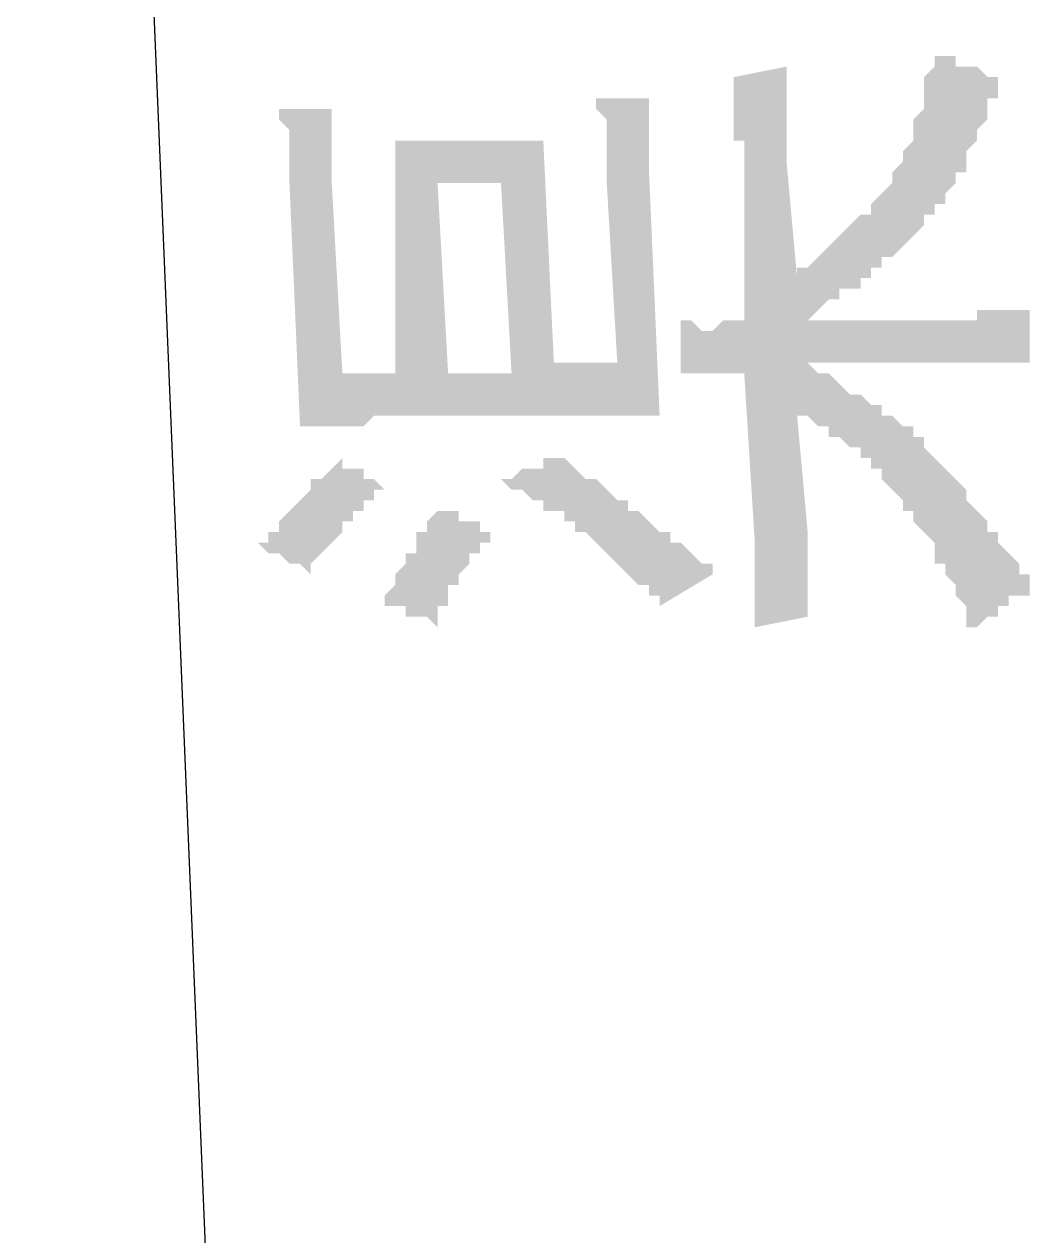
# Model space of a CAD drawing. Header units: millimetres. Extents: x 6156 to 7119, y 3162 to 3647.
# Drawn here: x 6898.73 to 6904.76, y 3583.95 to 3591.22 of the extents above; entities that cross this region are included whole.
import ezdxf

# ---------------------------------------------------------------- set-up
doc = ezdxf.new("R2010")
doc.units = ezdxf.units.MM
doc.layers.add('图层1', color=7, linetype='Continuous')

msp = doc.modelspace()

# ---------------------------------------------------------------- hatches: boundary and pattern name
at = {"layer": '图层1', "transparency": 33554559}
h = msp.add_hatch(color=256, dxfattribs=at)
h.paths.add_polyline_path([(6900.3186, 3590.2663), (6900.3186, 3590.3298), (6900.3186, 3590.3298), (6900.3186, 3590.3933), (6900.3186, 3590.3933), (6900.3186, 3590.4568), (6900.3186, 3590.4568), (6900.3186, 3590.5203), (6900.3186, 3590.5203), (6900.3186, 3590.5838), (6900.2551, 3590.6473), (6900.2551, 3590.6473), (6900.2551, 3590.7108), (6900.2551, 3590.7108), (6900.5726, 3590.7108), (6900.5726, 3590.7108), (6900.5726, 3590.6473), (6900.5726, 3590.5838), (6900.5726, 3590.5838), (6900.5726, 3590.5203), (6900.5726, 3590.4568), (6900.5726, 3590.4568), (6900.5726, 3590.3933), (6900.5726, 3590.3933), (6900.5726, 3590.3298), (6900.5726, 3590.3298), (6900.5726, 3590.2663), (6900.5726, 3590.2663), (6900.6361, 3589.1234), (6900.9536, 3589.1234), (6900.9536, 3590.5203), (6900.9536, 3590.5203), (6901.0171, 3590.5203), (6901.0806, 3590.5203), (6901.1441, 3590.5203), (6901.2076, 3590.5203), (6901.2076, 3590.5203), (6901.2711, 3590.5203), (6901.3346, 3590.5203), (6901.3981, 3590.5203), (6901.3981, 3590.5203), (6901.4616, 3590.5203), (6901.5251, 3590.5203), (6901.5886, 3590.5203), (6901.6521, 3590.5203), (6901.6521, 3590.5203), (6901.7156, 3590.5203), (6901.7791, 3590.5203), (6901.8425, 3590.5203), (6901.8425, 3590.5203), (6901.906, 3589.1869), (6902.287, 3589.1869), (6902.2235, 3590.2663), (6902.2235, 3590.3298), (6902.2235, 3590.3298), (6902.2235, 3590.3933), (6902.2235, 3590.3933), (6902.2235, 3590.4568), (6902.2235, 3590.5203), (6902.2235, 3590.5203), (6902.2235, 3590.5838), (6902.2235, 3590.5838), (6902.2235, 3590.6473), (6902.16, 3590.7108), (6902.16, 3590.7743), (6902.16, 3590.7743), (6902.4775, 3590.7743), (6902.4775, 3590.7108), (6902.4775, 3590.6473), (6902.4775, 3590.6473), (6902.4775, 3590.5838), (6902.4775, 3590.5203), (6902.4775, 3590.5203), (6902.4775, 3590.4568), (6902.4775, 3590.4568), (6902.4775, 3590.3933), (6902.4775, 3590.3933), (6902.4775, 3590.3298), (6902.4775, 3590.3298), (6902.4775, 3590.3298), (6902.541, 3588.8694), (6902.541, 3588.8694), (6902.4775, 3588.8694), (6902.414, 3588.8694), (6902.414, 3588.8694), (6902.3505, 3588.8694), (6902.3505, 3588.8694), (6902.287, 3588.8694), (6902.2235, 3588.8694), (6902.16, 3588.8694), (6902.16, 3588.8694), (6902.0965, 3588.8694), (6902.033, 3588.8694), (6901.9695, 3588.8694), (6901.906, 3588.8694), (6901.8425, 3588.8694), (6901.7791, 3588.8694), (6901.7791, 3588.8694), (6901.7156, 3588.8694), (6901.6521, 3588.8694), (6901.5251, 3588.8694), (6901.5251, 3588.8694), (6901.4616, 3588.8694), (6901.3981, 3588.8694), (6901.3346, 3588.8694), (6901.2711, 3588.8694), (6901.2076, 3588.8694), (6901.1441, 3588.8694), (6901.0806, 3588.8694), (6901.0171, 3588.8694), (6900.9536, 3588.8694), (6900.9536, 3588.8694), (6900.8901, 3588.8694), (6900.8266, 3588.8694), (6900.7631, 3588.8059), (6900.6996, 3588.8059), (6900.6996, 3588.8059), (6900.6361, 3588.8059), (6900.5726, 3588.8059), (6900.5726, 3588.8059), (6900.5091, 3588.8059), (6900.4456, 3588.8059), (6900.4456, 3588.8059), (6900.3821, 3588.8059), (6900.3821, 3588.8059), (6900.3186, 3590.2663)], flags=0)
h.paths.add_polyline_path([(6904.7634, 3589.1869), (6904.7634, 3589.1869), (6904.6999, 3589.1869), (6904.6999, 3589.1869), (6904.6364, 3589.1869), (6904.5729, 3589.1869), (6904.5729, 3589.1869), (6904.5094, 3589.1869), (6904.5094, 3589.1869), (6904.4459, 3589.1869), (6904.3824, 3589.1869), (6904.3189, 3589.1869), (6904.3189, 3589.1869), (6904.2554, 3589.1869), (6904.1919, 3589.1869), (6904.1284, 3589.1869), (6904.0649, 3589.1869), (6904.0649, 3589.1869), (6904.0014, 3589.1869), (6903.9379, 3589.1869), (6903.8744, 3589.1869), (6903.8109, 3589.1869), (6903.7474, 3589.1869), (6903.6839, 3589.1869), (6903.6204, 3589.1869), (6903.5569, 3589.1869), (6903.4934, 3589.1869), (6903.4299, 3589.1869), (6903.4299, 3589.1869), (6903.4934, 3589.1234), (6903.4934, 3589.1234), (6903.5569, 3589.1234), (6903.6204, 3589.0599), (6903.6204, 3589.0599), (6903.6839, 3588.9964), (6903.7474, 3588.9964), (6903.7474, 3588.9964), (6903.8109, 3588.9329), (6903.8109, 3588.9329), (6903.8744, 3588.9329), (6903.8744, 3588.8694), (6903.9379, 3588.8694), (6904.0014, 3588.8059), (6904.0014, 3588.8059), (6904.0649, 3588.8059), (6904.0649, 3588.7424), (6904.1284, 3588.7424), (6904.1284, 3588.6789), (6904.1284, 3588.6789), (6904.1919, 3588.6154), (6904.1919, 3588.6154), (6904.2554, 3588.5519), (6904.2554, 3588.5519), (6904.2554, 3588.5519), (6904.3189, 3588.4885), (6904.3189, 3588.4885), (6904.3824, 3588.425), (6904.3824, 3588.3615), (6904.3824, 3588.3615), (6904.4459, 3588.298), (6904.4459, 3588.298), (6904.5094, 3588.2345), (6904.5094, 3588.2345), (6904.5094, 3588.171), (6904.5729, 3588.171), (6904.5729, 3588.1075), (6904.5729, 3588.1075), (6904.6364, 3588.044), (6904.6364, 3588.044), (6904.6999, 3587.9805), (6904.6999, 3587.9805), (6904.6999, 3587.917), (6904.7634, 3587.917), (6904.7634, 3587.8535), (6904.7634, 3587.8535), (6904.7634, 3587.79), (6904.7634, 3587.79), (6904.6999, 3587.79), (6904.6364, 3587.79), (6904.6364, 3587.7265), (6904.5729, 3587.7265), (6904.5729, 3587.663), (6904.5094, 3587.663), (6904.5094, 3587.663), (6904.4459, 3587.5995), (6904.4459, 3587.5995), (6904.3824, 3587.5995), (6904.3824, 3587.663), (6904.3824, 3587.7265), (6904.3824, 3587.7265), (6904.3189, 3587.79), (6904.3189, 3587.79), (6904.3189, 3587.8535), (6904.2554, 3587.917), (6904.2554, 3587.917), (6904.2554, 3587.9805), (6904.1919, 3587.9805), (6904.1919, 3588.044), (6904.1919, 3588.044), (6904.1919, 3588.1075), (6904.1284, 3588.171), (6904.1284, 3588.171), (6904.1284, 3588.171), (6904.0649, 3588.2345), (6904.0649, 3588.2345), (6904.0649, 3588.298), (6904.0014, 3588.298), (6904.0014, 3588.3615), (6904.0014, 3588.3615), (6904.0014, 3588.3615), (6903.9379, 3588.425), (6903.9379, 3588.425), (6903.8744, 3588.4885), (6903.8744, 3588.4885), (6903.8744, 3588.5519), (6903.8109, 3588.5519), (6903.8109, 3588.6154), (6903.7474, 3588.6154), (6903.7474, 3588.6789), (6903.6839, 3588.6789), (6903.6839, 3588.6789), (6903.6204, 3588.7424), (6903.5569, 3588.7424), (6903.5569, 3588.8059), (6903.4934, 3588.8059), (6903.4934, 3588.8059), (6903.4299, 3588.8694), (6903.3665, 3588.8694), (6903.3665, 3588.8694), (6903.4299, 3588.171), (6903.4299, 3588.1075), (6903.4299, 3588.044), (6903.4299, 3588.044), (6903.4299, 3587.9805), (6903.4299, 3587.9805), (6903.4299, 3587.917), (6903.4299, 3587.8535), (6903.4299, 3587.8535), (6903.4299, 3587.79), (6903.4299, 3587.79), (6903.4299, 3587.7265), (6903.4299, 3587.663), (6903.4299, 3587.663), (6903.4299, 3587.663), (6903.1125, 3587.5995), (6903.1125, 3587.663), (6903.1125, 3587.7265), (6903.1125, 3587.7265), (6903.1125, 3587.79), (6903.1125, 3587.79), (6903.1125, 3587.8535), (6903.1125, 3587.917), (6903.1125, 3587.917), (6903.1125, 3587.9805), (6903.1125, 3587.9805), (6903.1125, 3588.044), (6903.1125, 3588.1075), (6903.1125, 3588.1075), (6903.1125, 3588.1075), (6903.049, 3589.1234), (6903.049, 3589.1234), (6902.9855, 3589.1234), (6902.922, 3589.1234), (6902.8585, 3589.1234), (6902.8585, 3589.1234), (6902.795, 3589.1234), (6902.7315, 3589.1234), (6902.668, 3589.1234), (6902.668, 3589.1234), (6902.668, 3589.4409), (6902.668, 3589.4409), (6902.7315, 3589.4409), (6902.795, 3589.3774), (6902.8585, 3589.3774), (6902.922, 3589.4409), (6902.922, 3589.4409), (6902.9855, 3589.4409), (6903.049, 3589.4409), (6903.049, 3589.4409), (6903.049, 3590.3933), (6903.049, 3590.3933), (6903.049, 3590.4568), (6903.049, 3590.5203), (6902.9855, 3590.5203), (6902.9855, 3590.5838), (6902.9855, 3590.5838), (6902.9855, 3590.6473), (6902.9855, 3590.7108), (6902.9855, 3590.7108), (6902.9855, 3590.7743), (6902.9855, 3590.7743), (6902.9855, 3590.8378), (6902.9855, 3590.8378), (6902.9855, 3590.9013), (6902.9855, 3590.9013), (6903.303, 3590.9648), (6903.303, 3590.9013), (6903.303, 3590.9013), (6903.303, 3590.8378), (6903.303, 3590.7743), (6903.303, 3590.7743), (6903.303, 3590.7108), (6903.303, 3590.7108), (6903.303, 3590.6473), (6903.303, 3590.5838), (6903.303, 3590.5838), (6903.303, 3590.5203), (6903.303, 3590.5203), (6903.303, 3590.4568), (6903.303, 3590.3933), (6903.303, 3590.3933), (6903.3665, 3589.6949), (6903.3665, 3589.7584), (6903.4299, 3589.7584), (6903.4934, 3589.8219), (6903.4934, 3589.8219), (6903.5569, 3589.8854), (6903.5569, 3589.8854), (6903.6204, 3589.9489), (6903.6204, 3589.9489), (6903.6839, 3590.0124), (6903.6839, 3590.0124), (6903.7474, 3590.0759), (6903.7474, 3590.0759), (6903.8109, 3590.0759), (6903.8109, 3590.1394), (6903.8109, 3590.1394), (6903.8744, 3590.2028), (6903.8744, 3590.2028), (6903.9379, 3590.2663), (6903.9379, 3590.2663), (6903.9379, 3590.3298), (6903.9379, 3590.3298), (6904.0014, 3590.3933), (6904.0014, 3590.3933), (6904.0014, 3590.4568), (6904.0014, 3590.4568), (6904.0649, 3590.5203), (6904.0649, 3590.5838), (6904.0649, 3590.5838), (6904.0649, 3590.6473), (6904.0649, 3590.6473), (6904.1284, 3590.7108), (6904.1284, 3590.7743), (6904.1284, 3590.7743), (6904.1284, 3590.8378), (6904.1284, 3590.8378), (6904.1284, 3590.9013), (6904.1284, 3590.9013), (6904.1919, 3590.9648), (6904.1919, 3591.0283), (6904.1919, 3591.0283), (6904.1919, 3591.0918), (6904.1919, 3591.0918), (6904.1919, 3591.0283), (6904.2554, 3591.0283), (6904.3189, 3591.0283), (6904.3189, 3590.9648), (6904.3824, 3590.9648), (6904.4459, 3590.9648), (6904.4459, 3590.9648), (6904.5094, 3590.9013), (6904.5729, 3590.9013), (6904.5729, 3590.9013), (6904.5729, 3590.9013), (6904.5729, 3590.8378), (6904.5729, 3590.7743), (6904.5094, 3590.7743), (6904.5094, 3590.7108), (6904.5094, 3590.7108), (6904.5094, 3590.6473), (6904.4459, 3590.5838), (6904.4459, 3590.5838), (6904.4459, 3590.5203), (6904.4459, 3590.5203), (6904.3824, 3590.4568), (6904.3824, 3590.4568), (6904.3824, 3590.3933), (6904.3824, 3590.3298), (6904.3189, 3590.3298), (6904.3189, 3590.2663), (6904.3189, 3590.2663), (6904.2554, 3590.2028), (6904.2554, 3590.2028), (6904.2554, 3590.1394), (6904.1919, 3590.1394), (6904.1919, 3590.0759), (6904.1919, 3590.0759), (6904.1284, 3590.0759), (6904.1284, 3590.0124), (6904.1284, 3590.0124), (6904.0649, 3589.9489), (6904.0649, 3589.9489), (6904.0014, 3589.8854), (6904.0014, 3589.8854), (6903.9379, 3589.8219), (6903.9379, 3589.8219), (6903.8744, 3589.8219), (6903.8744, 3589.7584), (6903.8109, 3589.7584), (6903.8109, 3589.6949), (6903.7474, 3589.6949), (6903.7474, 3589.6314), (6903.6839, 3589.6314), (6903.6204, 3589.6314), (6903.6204, 3589.5679), (6903.5569, 3589.5679), (6903.4934, 3589.5044), (6903.4934, 3589.5044), (6903.4299, 3589.4409), (6903.3665, 3589.4409), (6903.3665, 3589.4409), (6903.4299, 3589.4409), (6903.4934, 3589.4409), (6903.5569, 3589.4409), (6903.6204, 3589.4409), (6903.6839, 3589.4409), (6903.7474, 3589.4409), (6903.8109, 3589.4409), (6903.8744, 3589.4409), (6903.9379, 3589.4409), (6904.0014, 3589.4409), (6904.0649, 3589.4409), (6904.0649, 3589.4409), (6904.1284, 3589.4409), (6904.1919, 3589.4409), (6904.2554, 3589.4409), (6904.3189, 3589.4409), (6904.3189, 3589.4409), (6904.3824, 3589.4409), (6904.4459, 3589.4409), (6904.4459, 3589.5044), (6904.5094, 3589.5044), (6904.5729, 3589.5044), (6904.5729, 3589.5044), (6904.6364, 3589.5044), (6904.6364, 3589.5044), (6904.6999, 3589.5044), (6904.6999, 3589.5044), (6904.7634, 3589.5044), (6904.7634, 3589.5044)], flags=0)
h.paths.add_polyline_path([(6901.5886, 3590.2663), (6901.2076, 3590.2663), (6901.2711, 3589.1234), (6901.6521, 3589.1234)], flags=0)
h.paths.add_polyline_path([(6901.906, 3588.6154), (6901.9695, 3588.6154), (6901.9695, 3588.6154), (6902.033, 3588.5519), (6902.033, 3588.5519), (6902.0965, 3588.4885), (6902.0965, 3588.4885), (6902.16, 3588.4885), (6902.2235, 3588.425), (6902.2235, 3588.425), (6902.287, 3588.3615), (6902.287, 3588.3615), (6902.3505, 3588.3615), (6902.3505, 3588.298), (6902.414, 3588.298), (6902.414, 3588.298), (6902.4775, 3588.2345), (6902.4775, 3588.2345), (6902.541, 3588.171), (6902.541, 3588.171), (6902.6045, 3588.171), (6902.6045, 3588.1075), (6902.668, 3588.1075), (6902.7315, 3588.044), (6902.7315, 3588.044), (6902.795, 3587.9805), (6902.8585, 3587.9805), (6902.8585, 3587.917), (6902.541, 3587.7265), (6902.541, 3587.7265), (6902.541, 3587.79), (6902.4775, 3587.79), (6902.4775, 3587.8535), (6902.414, 3587.8535), (6902.414, 3587.8535), (6902.3505, 3587.917), (6902.3505, 3587.917), (6902.287, 3587.9805), (6902.287, 3587.9805), (6902.2235, 3588.044), (6902.2235, 3588.044), (6902.16, 3588.1075), (6902.16, 3588.1075), (6902.0965, 3588.171), (6902.0965, 3588.171), (6902.033, 3588.171), (6902.033, 3588.2345), (6901.9695, 3588.2345), (6901.9695, 3588.298), (6901.906, 3588.298), (6901.8425, 3588.298), (6901.8425, 3588.3615), (6901.7791, 3588.3615), (6901.7791, 3588.3615), (6901.7156, 3588.425), (6901.6521, 3588.425), (6901.6521, 3588.425), (6901.5886, 3588.4885), (6901.5886, 3588.4885), (6901.6521, 3588.4885), (6901.7156, 3588.5519), (6901.7156, 3588.5519), (6901.7791, 3588.5519), (6901.8425, 3588.5519), (6901.8425, 3588.6154), (6901.906, 3588.6154), (6901.906, 3588.6154)], flags=0)
h.paths.add_polyline_path([(6901.5251, 3588.171), (6901.5251, 3588.171), (6901.5251, 3588.1075), (6901.4616, 3588.1075), (6901.4616, 3588.044), (6901.3981, 3588.044), (6901.3981, 3587.9805), (6901.3981, 3587.9805), (6901.3346, 3587.917), (6901.3346, 3587.917), (6901.3346, 3587.8535), (6901.2711, 3587.8535), (6901.2711, 3587.79), (6901.2711, 3587.7265), (6901.2076, 3587.7265), (6901.2076, 3587.663), (6901.2076, 3587.663), (6901.2076, 3587.5995), (6901.1441, 3587.663), (6901.0806, 3587.663), (6901.0171, 3587.663), (6901.0171, 3587.7265), (6900.9536, 3587.7265), (6900.8901, 3587.7265), (6900.8901, 3587.7265), (6900.8901, 3587.79), (6900.8901, 3587.79), (6900.9536, 3587.8535), (6900.9536, 3587.917), (6900.9536, 3587.917), (6901.0171, 3587.9805), (6901.0171, 3587.9805), (6901.0171, 3588.044), (6901.0806, 3588.044), (6901.0806, 3588.1075), (6901.0806, 3588.171), (6901.1441, 3588.171), (6901.1441, 3588.2345), (6901.1441, 3588.2345), (6901.2076, 3588.298), (6901.2076, 3588.298), (6901.2076, 3588.298), (6901.2076, 3588.298), (6901.2711, 3588.298), (6901.3346, 3588.298), (6901.3346, 3588.2345), (6901.3981, 3588.2345), (6901.4616, 3588.2345), (6901.4616, 3588.171), (6901.5251, 3588.171), (6901.5251, 3588.171)], flags=0)
h.paths.add_polyline_path([(6900.8901, 3588.425), (6900.8901, 3588.425), (6900.8266, 3588.425), (6900.8266, 3588.3615), (6900.7631, 3588.3615), (6900.7631, 3588.298), (6900.7631, 3588.298), (6900.6996, 3588.298), (6900.6996, 3588.2345), (6900.6361, 3588.2345), (6900.6361, 3588.171), (6900.5726, 3588.1075), (6900.5726, 3588.1075), (6900.5091, 3588.044), (6900.5091, 3588.044), (6900.4456, 3587.9805), (6900.4456, 3587.917), (6900.4456, 3587.917), (6900.3821, 3587.9805), (6900.3186, 3587.9805), (6900.3186, 3587.9805), (6900.2551, 3588.044), (6900.2551, 3588.044), (6900.1917, 3588.044), (6900.1282, 3588.1075), (6900.1917, 3588.1075), (6900.1917, 3588.171), (6900.2551, 3588.171), (6900.2551, 3588.2345), (6900.3186, 3588.298), (6900.3186, 3588.298), (6900.3821, 3588.3615), (6900.3821, 3588.3615), (6900.4456, 3588.425), (6900.4456, 3588.425), (6900.4456, 3588.4885), (6900.5091, 3588.4885), (6900.5091, 3588.4885), (6900.5726, 3588.5519), (6900.5726, 3588.5519), (6900.6361, 3588.6154), (6900.6361, 3588.6154), (6900.6361, 3588.5519), (6900.6996, 3588.5519), (6900.7631, 3588.5519), (6900.7631, 3588.4885), (6900.8266, 3588.4885), (6900.8266, 3588.4885), (6900.8901, 3588.425), (6900.8901, 3588.425)], flags=0)

# ---------------------------------------------------------------- linework, layer by layer
at = {"layer": '图层1', "lineweight": -3}
msp.add_line((6902.3454, 3523.1854), (6898.7261, 3609.9845), dxfattribs=at)

doc.saveas('drawing.dxf')
